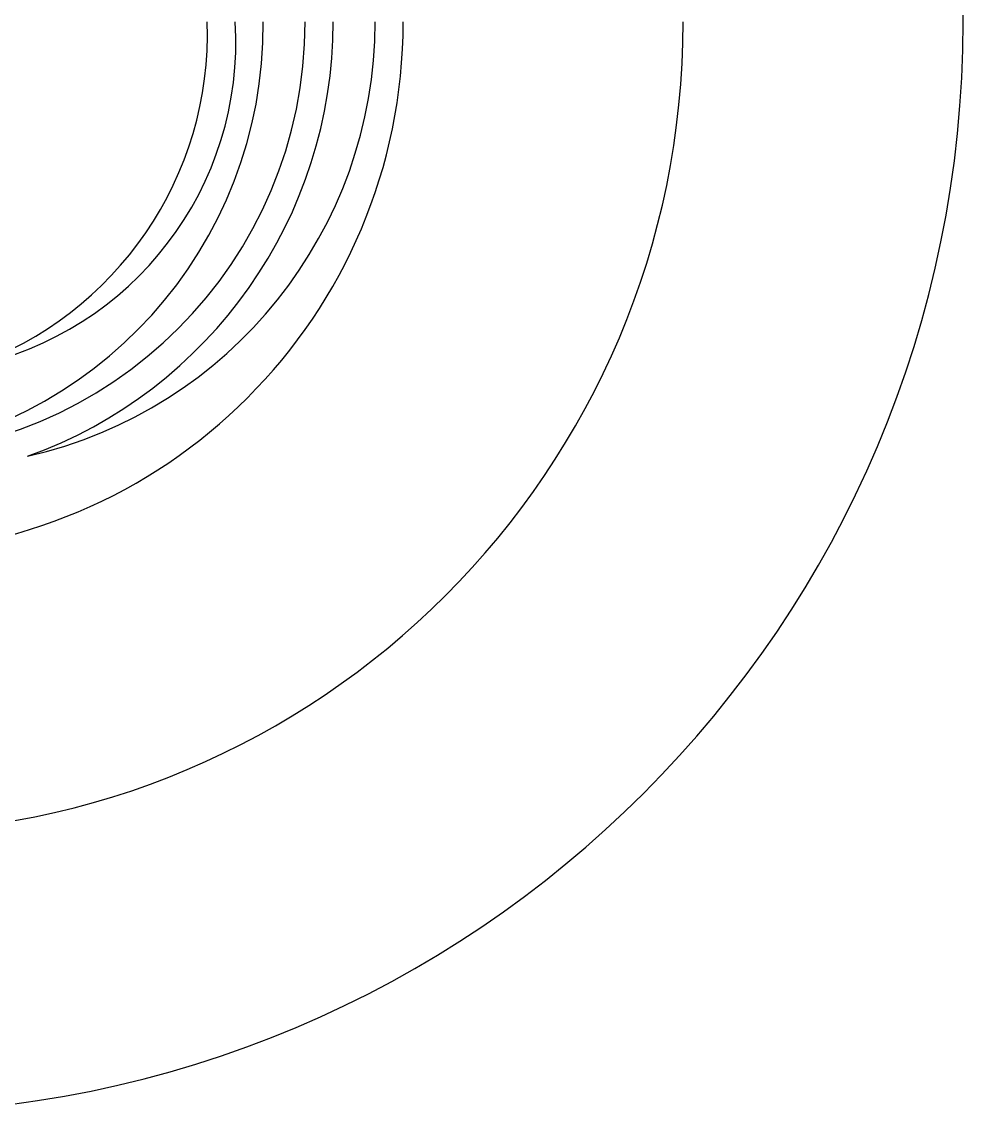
# Model space of a CAD drawing. Header units: millimetres. Extents: x -1273.47 to -1271.34, y 2261.58 to 2263.11.
# Drawn here: x -1271.7546 to -1271.491, y 2261.7326 to 2262.0384 of the extents above; entities that cross this region are included whole.
import ezdxf

# ---------------------------------------------------------------- set-up
doc = ezdxf.new("R2010")
doc.units = ezdxf.units.MM
doc.layers.add('jacuzzi', color=1, linetype='Continuous')

msp = doc.modelspace()

# ---------------------------------------------------------------- linework, layer by layer
at = {"layer": 'jacuzzi', "color": 3}
msp.add_lwpolyline([(-1271.49097457109, 2262.801760471069, 0.414213562373095), (-1271.796807904423, 2263.107593804402), (-1273.015141237756, 2263.107593804402, 0.414213562373095), (-1273.320974571089, 2262.801760471069), (-1273.320974571089, 2262.038427137736, 0.414213562373095), (-1273.015141237756, 2261.732593804402), (-1271.796807904423, 2261.732593804402, 0.414213562373095), (-1271.49097457109, 2262.038427137736)], format="xyb", close=True, dxfattribs=at)
at = {"layer": 'jacuzzi'}
for centre, radius, start, end in [((-1271.808072917683, 2262.037408336644), 0.1210556252242, 275.3394701229248, 0.4822055275834689), ((-1271.796807904423, 2262.038427137736), 0.121549145299138, 270, 0), ((-1271.796807904423, 2262.038427137736), 0.2274145299145163, 270, 0), ((-1271.796807904423, 2262.038427137736), 0.1489957264957176, 270, 0), ((-1271.787414045658, 2262.032742357317), 0.0927250108545802, 281.5961432327749, 3.514891075357303), ((-1271.801356179565, 2262.035085276), 0.09870742689138325, 289.273400438461, 1.940190090000437), ((-1271.796807904423, 2262.038427137736), 0.1293910256410179, 289.7792299141787, 0), ((-1271.780671706523, 2262.038591650716), 0.1250177564967522, 282.7773563870913, 359.9246034901761)]:
    msp.add_arc(centre, radius, start, end, dxfattribs=at)

doc.saveas('drawing.dxf')
